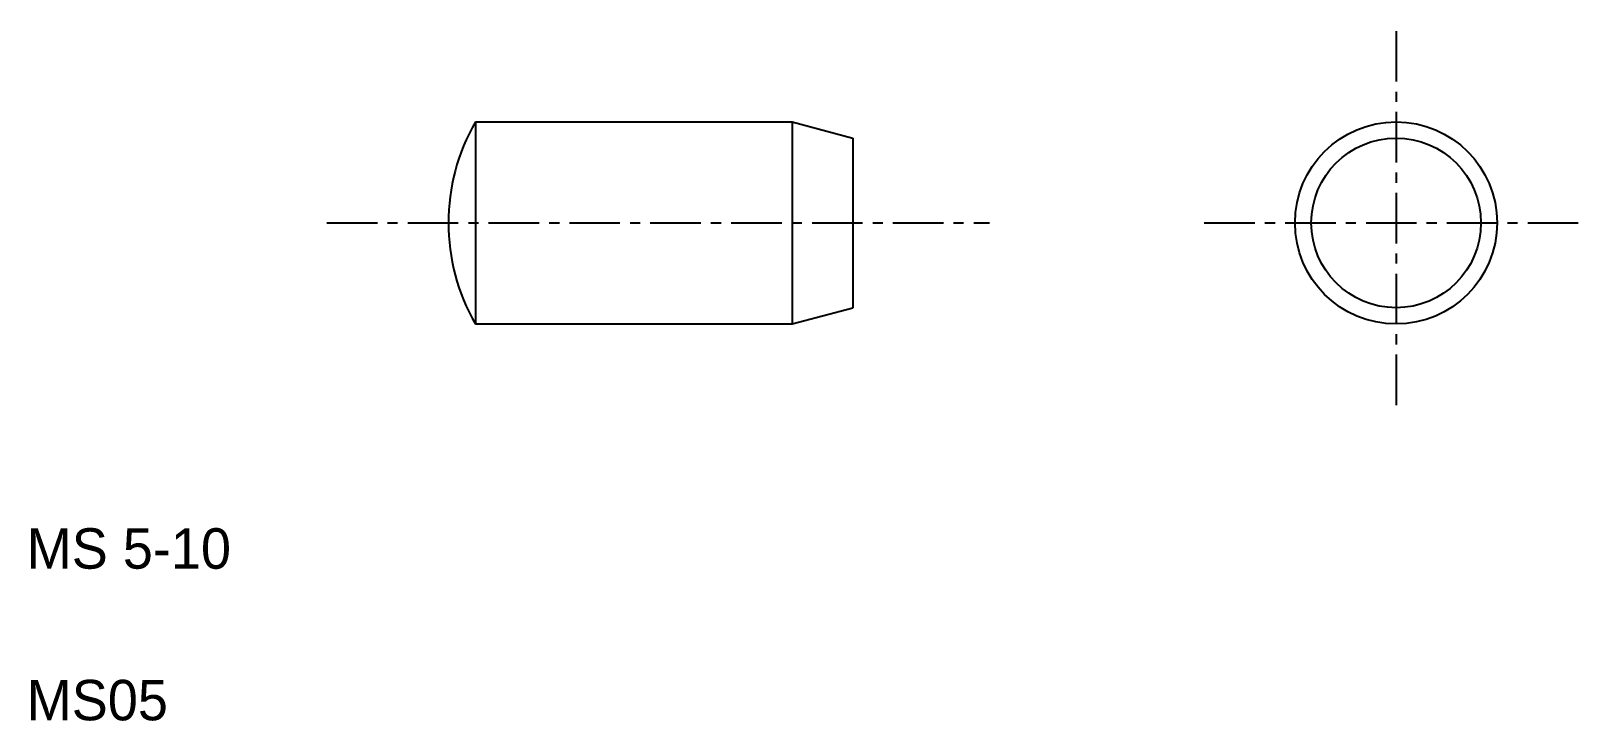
# Model space of a CAD drawing. Extents: x 2.6 to 41.1, y 2.5 to 19.5.
import ezdxf

# ---------------------------------------------------------------- set-up
doc = ezdxf.new("R2010")
doc.units = 0
doc.linetypes.add('CENTER', pattern=[2, 1.25, -0.25, 0.25, -0.25])
doc.layers.get('0').update_dxf_attribs({"linetype": 'CONTINUOUS'})
doc.layers.add('CENTER', color=1, linetype='CENTER')

msp = doc.modelspace()

# ---------------------------------------------------------------- linework, layer by layer
at = {"color": 7, "linetype": 'CONTINUOUS'}
for p, q in [((13.601, 17.303), (21.431, 17.303)), ((13.601, 17.303), (13.601, 12.303)), ((21.431, 17.303), (21.431, 12.303)), ((21.431, 17.303), (22.931, 16.901)), ((21.806, 17.203), (21.806, 17.203)), ((22.181, 17.102), (22.181, 17.102)), ((22.931, 16.901), (22.931, 12.705)), ((21.431, 12.303), (22.931, 12.705)), ((13.601, 12.303), (21.431, 12.303))]:
    msp.add_line(p, q, dxfattribs=at)
for radius in [2.5, 2.098]:
    msp.add_circle((36.372, 14.803), radius, dxfattribs=at)
msp.add_arc((17.931, 14.803), 5, 150, 210, dxfattribs=at)
at = {"layer": 'CENTER', "color": 1, "linetype": 'CENTER'}
for p, q in [((36.372, 19.547), (36.372, 10.059)), ((9.925, 14.803), (26.315, 14.803)), ((31.628, 14.803), (41.115, 14.803))]:
    msp.add_line(p, q, dxfattribs=at)

# ---------------------------------------------------------------- texts
at = {"color": 7, "linetype": 'CONTINUOUS'}
for s, p in [('MS 5-10', (2.5, 6.25)), ('MS05', (2.5, 2.5))]:
    msp.add_text(s, height=1, dxfattribs=at).set_placement(p)

doc.saveas('drawing.dxf')
